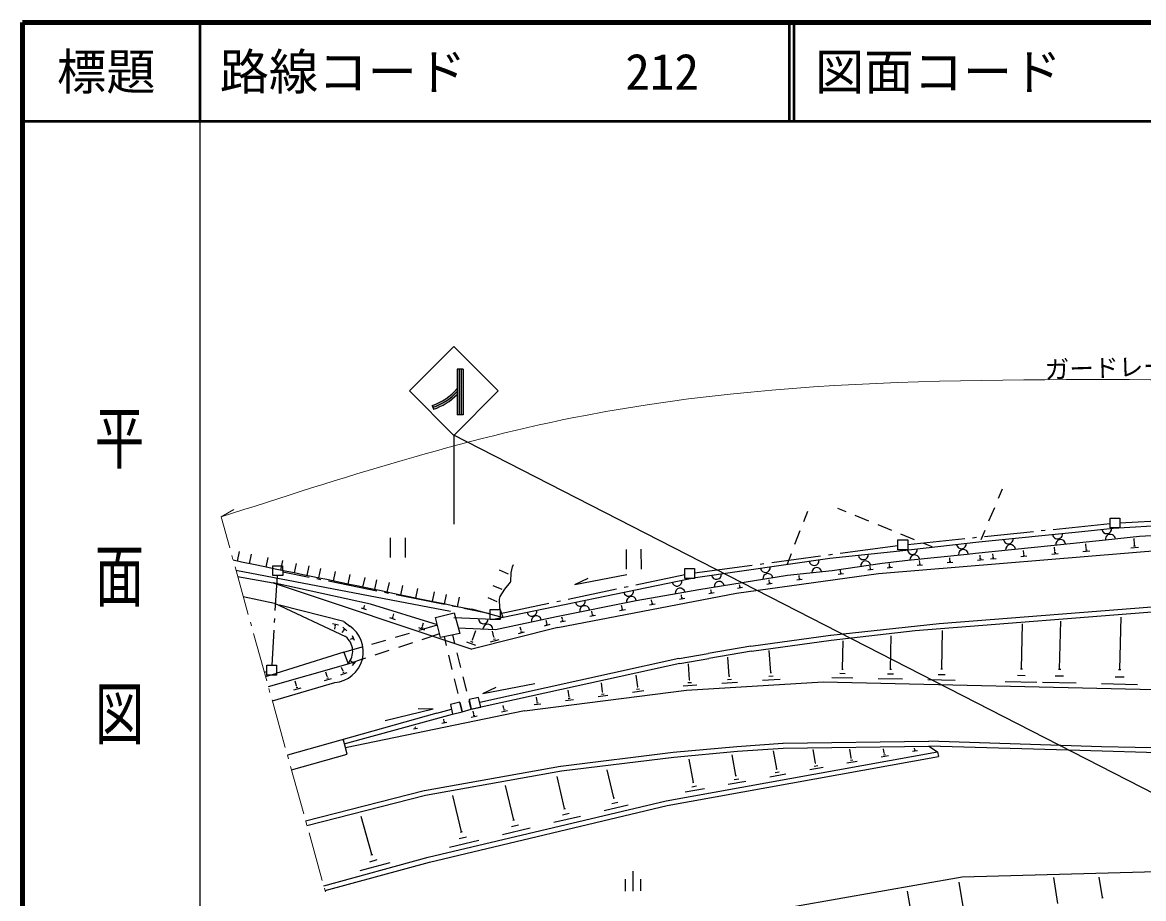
# Model space of a CAD drawing. Units: millimetres, scale not verified. Extents: x 40000 to 680000, y 20000 to 380000.
# Drawn here: x 40000 to 153704, y 291126 to 380000 of the extents above; entities that cross this region are included whole.
import ezdxf
from ezdxf.enums import TextEntityAlignment as Align

# ---------------------------------------------------------------- set-up
doc = ezdxf.new("R2010")
doc.units = ezdxf.units.MM
doc.header["$LTSCALE"] = 1000
for name, color, linetype, lineweight in [('M-BGD', 7, 'Continuous', 25), ('M-BGD-HTXT', 7, 'Continuous', 13), ('M-BMK-ROW', 30, 'Continuous', 25), ('M-STR-HTXT', 7, 'Continuous', 13), ('M-STR-STRC', 7, 'Continuous', 25), ('M-TTL', 2, 'Continuous', 140), ('M-TTL-BAND', 7, 'Continuous', 25), ('M-TTL-LINE', 7, 'Continuous', 50)]:
    doc.layers.add(name, color=color, linetype=linetype, lineweight=lineweight)
doc.layers.add('M-TTL-TXT', color=7, linetype='Continuous')
doc.styles.add('@ＭＳ ゴシック', font='')
doc.styles.add('ＭＳ ゴシック', font='')
doc.styles.get('@ＭＳ ゴシック').set_extended_font_data('@MS Gothic')
doc.styles.get('ＭＳ ゴシック').set_extended_font_data('MS Gothic')

msp = doc.modelspace()

# ---------------------------------------------------------------- hatches: boundary and pattern name
at = {"layer": 'M-STR-STRC'}
for points in [[(84082, 344814), (84683, 344814), (84685, 340207), (84084, 340207)], [(84070, 342851), (83453, 342216), (82614, 341615), (82094, 341350), (81530, 341136), (81677, 340809), (82120, 340925), (82876, 341304), (83654, 341860), (84083, 342238)]]:
    msp.add_hatch(color=256, dxfattribs=at).paths.add_polyline_path(points)

# ---------------------------------------------------------------- linework, layer by layer
at = {"layer": 'M-BGD'}
for p, q in [((138997, 331732), (139401, 332690)), ((119624, 330396), (119220, 329357)), ((122648, 330740), (123502, 330392)), ((124428, 330014), (125817, 329448)), ((138025, 329429), (138608, 330811)), ((126743, 329070), (128132, 328504)), ((147427, 328362), (150621, 328715)), ((150621, 328715), (156769, 329072)), ((77306, 327719), (77308, 325716)), ((78808, 327721), (78810, 325718)), ((118858, 328425), (118314, 327027)), ((126821, 324115), (168077, 327491)), ((129058, 328126), (130447, 327560)), ((137013, 327309), (147427, 328362)), ((137233, 327550), (137636, 328507)), ((144293, 326936), (149841, 327523)), ((149841, 327523), (153285, 327887)), ((152786, 327055), (152745, 327636)), ((153285, 327887), (162108, 328347)), ((61816, 325350), (62026, 326332)), ((101232, 326552), (101234, 324549)), ((102734, 326554), (102736, 324551)), ((121892, 325642), (128972, 326390)), ((128972, 326390), (137013, 327309)), ((131373, 327182), (132226, 326834)), ((136663, 326167), (144293, 326936)), ((141550, 326102), (141520, 326423)), ((144695, 326376), (144664, 326756)), ((144675, 326376), (144715, 326376)), ((147559, 326329), (148270, 326390)), ((147809, 326499), (147989, 326509)), ((147889, 326650), (147848, 327100)), ((147869, 326650), (147909, 326650)), ((152415, 326714), (153206, 326775)), ((152696, 326895), (152896, 326905)), ((152766, 327055), (152816, 327055)), ((62217, 325260), (61376, 325440)), ((63439, 325011), (62217, 325260)), ((63038, 325091), (63238, 326073)), ((64711, 324752), (64910, 325724)), ((66224, 324433), (66423, 325415)), ((108275, 323705), (121892, 325642)), ((117951, 326095), (117547, 325056)), ((127191, 325136), (129784, 325469)), ((129784, 325469), (135812, 326076)), ((130996, 325200), (130976, 325411)), ((130976, 325200), (131016, 325200)), ((133800, 325203), (134371, 325254)), ((134000, 325344), (134150, 325354)), ((134060, 325464), (134040, 325684)), ((134050, 325464), (134080, 325464)), ((135812, 326076), (136663, 326167)), ((136864, 325467), (137455, 325517)), ((137074, 325607), (137225, 325617)), ((137144, 325727), (137124, 325968)), ((137124, 325727), (137154, 325727)), ((138166, 325578), (138757, 325629)), ((138376, 325719), (138526, 325729)), ((138446, 325839), (138426, 326089)), ((138426, 325839), (138466, 325839)), ((141260, 325832), (141881, 325882)), ((141480, 325972), (141641, 325982)), ((141530, 326102), (141570, 326102)), ((144384, 326075), (145055, 326136)), ((144625, 326236), (144795, 326246)), ((61657, 324449), (83403, 320265)), ((64581, 324772), (63439, 325011)), ((65643, 324553), (64581, 324772)), ((66634, 324354), (65643, 324553)), ((67566, 324154), (66634, 324354)), ((68447, 323975), (67566, 324154)), ((67596, 324154), (67805, 325126)), ((68868, 323885), (69067, 324867)), ((70060, 323646), (70259, 324618)), ((71562, 323327), (71762, 324309)), ((89307, 324046), (88385, 324426)), ((89518, 323295), (89577, 324177)), ((89577, 324177), (89687, 324788)), ((89687, 324788), (89817, 324998)), ((112422, 322107), (126821, 324115)), ((117608, 323925), (122114, 324420)), ((122114, 324420), (127191, 325136)), ((122745, 324030), (123276, 324111)), ((122925, 324161), (123066, 324181)), ((122975, 324281), (122955, 324441)), ((122965, 324281), (122995, 324281)), ((125749, 324464), (126270, 324535)), ((125929, 324594), (126060, 324614)), ((125979, 324704), (125969, 324845)), ((125969, 324704), (125999, 324715)), ((127692, 324686), (128233, 324737)), ((127882, 324817), (128022, 324827)), ((127942, 324927), (127932, 325107)), ((127932, 324927), (127962, 324927)), ((130736, 324950), (131297, 324990)), ((130936, 325080), (131076, 325090)), ((61828, 323798), (65414, 323151)), ((65414, 323151), (85590, 316431)), ((75310, 320998), (65414, 323151)), ((69289, 323806), (68447, 323975)), ((70090, 323636), (69289, 323806)), ((70871, 323477), (70090, 323636)), ((71632, 323317), (70871, 323477)), ((72394, 323158), (71632, 323317)), ((73155, 322998), (72394, 323158)), ((73035, 323028), (73234, 324010)), ((73916, 322839), (73155, 322998)), ((74537, 322709), (74747, 323691)), ((75729, 322470), (75939, 323452)), ((77001, 322201), (77211, 323183)), ((87760, 319458), (107424, 323534)), ((88928, 322514), (89488, 323215)), ((89488, 323215), (89518, 323295)), ((96018, 322982), (101284, 323998)), ((96018, 322982), (97369, 323634)), ((107424, 323534), (108275, 323705)), ((108607, 322464), (117608, 323925)), ((112752, 322858), (112732, 322959)), ((115506, 323031), (116047, 323112)), ((115696, 323172), (115836, 323192)), ((115746, 323292), (115726, 323472)), ((115736, 323282), (115766, 323292)), ((118540, 323445), (119081, 323526)), ((118730, 323586), (118860, 323606)), ((118780, 323706), (118760, 323886)), ((118760, 323706), (118800, 323706)), ((74708, 322679), (73916, 322839)), ((75519, 322510), (74708, 322679)), ((76370, 322331), (75519, 322510)), ((77272, 322151), (76370, 322331)), ((78223, 321952), (77272, 322151)), ((79235, 321743), (78223, 321952)), ((78384, 321912), (78593, 322894)), ((79906, 321603), (80105, 322585)), ((81579, 321254), (81788, 322236)), ((82811, 321005), (83010, 321977)), ((88658, 322463), (87726, 322843)), ((88438, 321762), (88928, 322514)), ((94300, 318634), (112422, 322107)), ((102259, 321376), (106504, 322111)), ((106504, 322111), (108607, 322464)), ((106855, 321771), (106825, 321941)), ((109628, 322084), (110139, 322175)), ((109799, 322224), (109929, 322245)), ((109838, 322335), (109818, 322455)), ((109828, 322335), (109859, 322335)), ((112532, 322628), (113023, 322698)), ((112702, 322748), (112822, 322768)), ((112732, 322858), (112762, 322858)), ((132965, 319023), (169745, 321935)), ((62401, 321766), (65576, 321108)), ((65576, 321108), (72780, 317720)), ((72608, 319242), (66067, 320878)), ((74569, 320656), (74700, 320606)), ((74649, 320737), (74690, 320727)), ((74669, 320737), (74729, 320897)), ((82102, 318881), (75310, 320998)), ((80317, 321513), (79235, 321743)), ((81479, 321274), (80317, 321513)), ((82741, 321015), (81479, 321274)), ((84083, 320736), (82741, 321015)), ((85545, 320437), (84083, 320736)), ((84123, 320726), (84332, 321708)), ((88158, 321241), (87227, 321621)), ((88378, 321502), (88438, 321762)), ((88429, 320590), (88378, 321502)), ((94179, 319755), (102259, 321376)), ((100817, 320633), (100767, 320863)), ((103601, 320926), (104172, 321037)), ((103841, 321207), (103801, 321427)), ((103801, 321087), (103941, 321107)), ((103831, 321207), (103861, 321217)), ((106625, 321510), (107165, 321611)), ((106815, 321651), (106945, 321681)), ((106845, 321771), (106875, 321781)), ((130532, 318330), (169786, 321434)), ((74339, 320616), (74850, 320436)), ((77224, 319628), (77795, 319428)), ((77475, 319668), (77615, 319618)), ((77575, 319758), (77605, 319748)), ((77585, 319748), (77675, 320009)), ((81881, 319632), (83793, 320125)), ((82404, 317620), (81881, 319632)), ((83754, 319624), (87760, 319458)), ((83793, 320125), (84346, 318023)), ((85535, 320517), (88771, 319649)), ((87971, 318427), (94179, 319755)), ((88771, 319649), (88429, 320590)), ((94760, 319465), (94719, 319665)), ((97543, 319768), (98114, 319879)), ((97734, 319919), (97874, 319949)), ((97783, 320049), (97743, 320269)), ((97763, 320049), (97803, 320049)), ((100567, 320342), (101148, 320453)), ((100767, 320503), (100907, 320533)), ((100797, 320633), (100827, 320633)), ((151296, 314355), (151421, 319683)), ((72058, 318861), (71457, 319011)), ((71697, 318701), (71637, 318470)), ((71797, 318801), (71647, 318841)), ((71717, 318691), (71677, 318701)), ((72909, 318291), (72498, 318661)), ((72679, 318351), (72579, 318441)), ((72608, 319242), (73219, 318772)), ((80170, 318609), (80791, 318399)), ((80221, 318337), (82082, 318881)), ((80440, 318659), (80600, 318600)), ((80540, 318760), (80580, 318750)), ((80560, 318750), (80680, 319100)), ((84205, 318573), (87971, 318427)), ((94300, 318634), (85590, 316431)), ((90565, 318339), (90484, 318650)), ((92938, 318802), (93508, 318953)), ((93168, 319103), (93107, 319333)), ((93118, 318973), (93268, 319013)), ((93148, 319103), (93178, 319113)), ((94530, 319185), (95080, 319295)), ((94710, 319345), (94850, 319365)), ((94740, 319465), (94780, 319465)), ((121971, 317851), (132965, 319023)), ((141312, 314415), (141417, 318992)), ((145188, 314389), (145303, 319266)), ((72559, 318311), (72379, 318120)), ((72569, 318301), (72549, 318321)), ((73401, 317461), (73251, 317390)), ((73401, 317441), (73391, 317471)), ((73521, 317441), (73461, 317561)), ((73692, 317311), (73471, 317781)), ((75422, 316933), (76862, 317354)), ((77822, 317635), (79261, 318056)), ((80533, 317415), (82343, 318010)), ((84346, 318023), (82404, 317620)), ((83018, 316804), (82804, 317700)), ((83859, 317009), (83645, 317872)), ((85599, 317373), (85649, 317353)), ((85629, 317363), (85988, 318315)), ((87472, 317174), (88353, 317396)), ((87822, 317635), (87671, 318236)), ((87762, 317435), (87982, 317485)), ((87802, 317625), (87852, 317646)), ((90315, 318009), (90936, 318169)), ((90515, 318189), (90675, 318229)), ((90545, 318329), (90585, 318339)), ((113880, 316731), (121951, 317851)), ((113941, 316230), (122021, 317350)), ((122021, 317350), (130532, 318330)), ((123176, 314397), (123233, 317281)), ((128043, 314402), (128119, 317777)), ((133230, 314417), (133316, 318303)), ((72601, 316108), (65703, 313958)), ((72601, 316108), (74462, 316652)), ((72601, 316108), (73023, 314947)), ((75783, 315854), (77208, 316322)), ((78158, 316635), (79583, 317103)), ((85028, 317172), (85940, 316832)), ((85439, 317222), (85669, 317143)), ((113860, 316721), (109535, 315975)), ((113941, 316230), (109615, 315485)), ((115906, 314049), (115743, 316282)), ((73023, 314947), (74833, 315542)), ((73484, 315087), (73323, 315217)), ((73474, 315077), (73494, 315097)), ((73484, 314757), (73804, 315168)), ((73524, 314977), (73604, 315077)), ((83598, 314372), (83250, 315831)), ((84460, 314582), (84100, 316038)), ((106681, 314981), (85436, 310302)), ((106581, 315471), (86376, 311024)), ((106601, 315471), (109535, 315975)), ((106681, 314981), (109615, 315485)), ((111680, 313674), (111538, 315617)), ((64542, 314077), (64782, 314147)), ((64652, 313646), (65703, 313958)), ((64944, 312625), (73023, 314947)), ((70921, 313643), (70781, 314093)), ((72293, 313814), (72934, 314075)), ((72513, 314205), (72372, 314555)), ((72483, 314045), (72643, 314105)), ((72493, 314195), (72533, 314215)), ((107655, 313319), (107543, 314922)), ((115846, 314049), (115956, 314059)), ((122896, 313976), (123437, 313956)), ((123106, 314397), (123236, 314397)), ((127733, 313921), (128344, 313911)), ((127973, 314412), (128123, 314402)), ((132880, 313866), (133571, 313857)), ((133150, 314417), (133320, 314417)), ((141212, 314415), (141412, 314415)), ((145087, 314399), (145298, 314389)), ((151176, 314365), (151406, 314355)), ((65346, 311183), (71673, 313042)), ((67808, 312698), (67657, 313189)), ((67788, 312698), (67828, 312708)), ((70651, 313252), (71352, 313463)), ((70871, 313472), (71052, 313522)), ((70891, 313632), (70941, 313653)), ((84179, 311941), (83831, 313400)), ((85061, 312156), (84701, 313612)), ((86686, 311916), (91952, 312933)), ((98833, 312089), (98722, 313010)), ((102398, 312603), (102246, 313785)), ((106994, 312708), (108386, 312809)), ((107335, 312258), (121194, 313103)), ((107495, 313029), (107845, 313049)), ((107604, 313309), (107695, 313319)), ((110920, 312982), (112522, 313094)), ((111500, 313343), (111901, 313374)), ((111630, 313674), (111730, 313684)), ((115055, 313277), (116848, 313399)), ((115706, 313678), (116146, 313709)), ((121194, 313103), (184898, 311636)), ((122075, 313554), (124228, 313507)), ((126802, 313449), (129246, 313402)), ((131829, 313344), (134593, 313277)), ((139681, 313162), (142886, 313095)), ((140902, 313784), (141703, 313765)), ((143466, 313076), (146851, 312999)), ((144748, 313728), (145599, 313709)), ((149435, 312941), (153090, 312855)), ((150816, 313634), (151738, 313615)), ((67528, 312297), (68259, 312518)), ((67758, 312528), (67938, 312588)), ((86686, 311916), (88037, 312568)), ((90934, 310178), (107335, 312258)), ((92194, 311121), (92134, 311551)), ((95439, 311595), (95358, 312255)), ((95409, 311595), (95469, 311595)), ((98393, 311638), (99374, 311759)), ((98743, 311878), (98983, 311909)), ((98803, 312089), (98873, 312089)), ((101887, 312072), (103029, 312223)), ((102278, 312363), (102568, 312393)), ((102358, 312603), (102428, 312613)), ((80148, 310417), (81650, 310389)), ((84373, 311042), (83402, 310811)), ((83402, 310811), (83623, 309840)), ((84605, 310061), (84373, 311042)), ((84625, 310071), (84411, 310968)), ((86266, 311515), (85294, 311304)), ((85294, 311304), (85506, 310323)), ((85516, 310323), (85302, 311185)), ((85506, 310323), (86487, 310534)), ((86487, 310534), (86266, 311515)), ((88840, 310396), (88770, 310726)), ((91884, 310810), (92565, 310891)), ((92125, 310970), (92295, 311000)), ((92174, 311121), (92215, 311121)), ((95069, 311214), (95900, 311315)), ((95359, 311414), (95559, 311444)), ((82031, 309918), (66874, 305667)), ((72641, 306824), (83623, 309840)), ((90934, 310178), (72751, 306414)), ((76794, 309182), (81650, 310389)), ((82031, 309918), (83513, 310331)), ((82753, 309188), (82723, 309338)), ((83623, 309840), (84605, 310061)), ((84595, 310061), (85506, 310323)), ((85516, 309541), (86117, 309662)), ((85767, 309842), (85706, 310133)), ((85717, 309702), (85867, 309732)), ((85747, 309832), (85787, 309842)), ((88580, 310085), (89211, 310216)), ((88790, 310256), (88951, 310296)), ((88820, 310396), (88860, 310406)), ((79659, 308334), (80080, 308424)), ((79799, 308454), (79899, 308474)), ((79819, 308544), (79849, 308554)), ((82543, 308928), (83053, 309028)), ((82713, 309068), (82843, 309098)), ((82743, 309178), (82773, 309188)), ((72520, 307245), (72771, 306364)), ((117165, 306900), (131916, 307085)), ((149452, 306532), (131916, 307085)), ((72932, 305763), (72751, 306414)), ((94595, 304574), (105990, 305987)), ((105284, 301049), (132798, 306015)), ((106010, 305987), (112458, 306565)), ((106050, 305487), (112509, 306064)), ((112468, 306565), (117135, 306900)), ((112509, 306064), (117165, 306399)), ((116496, 304275), (116164, 306108)), ((117165, 306399), (131926, 306584)), ((120432, 304870), (120190, 306242)), ((124056, 305395), (123905, 306286)), ((127401, 305869), (127320, 306329)), ((127381, 305869), (127431, 305879)), ((130274, 306072), (130765, 306163)), ((130435, 306202), (130565, 306223)), ((130465, 306313), (130495, 306313)), ((130485, 306313), (130474, 306373)), ((131926, 306584), (132798, 306015)), ((147249, 306139), (131926, 306584)), ((132798, 306015), (132889, 305524)), ((158035, 305830), (147249, 306139)), ((158044, 306331), (149452, 306532)), ((67286, 304185), (72932, 305763)), ((94655, 304073), (106050, 305487)), ((105384, 300559), (132889, 305524)), ((108046, 302915), (107623, 305278)), ((112351, 303610), (111979, 305703)), ((120391, 304870), (120472, 304880)), ((123616, 304884), (124657, 305065)), ((123966, 305164), (124227, 305205)), ((124026, 305385), (124096, 305395)), ((127080, 305498), (127841, 305639)), ((127341, 305699), (127521, 305739)), ((80777, 302096), (94565, 304564)), ((80868, 301605), (94655, 304073)), ((99966, 301334), (99292, 304178)), ((112301, 303600), (112411, 303620)), ((115806, 303484), (117418, 303776)), ((116347, 303915), (116757, 303985)), ((116446, 304265), (116547, 304285)), ((119851, 304209), (121203, 304450)), ((120312, 304570), (120652, 304630)), ((89833, 299091), (88999, 302595)), ((94990, 300258), (94225, 303502)), ((107876, 302474), (108356, 302565)), ((107986, 302895), (108106, 302925)), ((111591, 302738), (113373, 303050)), ((112191, 303210), (112642, 303290)), ((68723, 299029), (80737, 302096)), ((68854, 298549), (80868, 301605)), ((84517, 297894), (83652, 301578)), ((99896, 301314), (100046, 301354)), ((107205, 301953), (109168, 302305)), ((81155, 295327), (105284, 301049)), ((81275, 294836), (105384, 300559)), ((94909, 300238), (95080, 300278)), ((98986, 300072), (101418, 300645)), ((99776, 300773), (100387, 300914)), ((75436, 295581), (74371, 299456)), ((89743, 299071), (89913, 299111)), ((93909, 298865), (96583, 299498)), ((94780, 299637), (95451, 299798)), ((84427, 297874), (84617, 297914)), ((88683, 297628), (91507, 298291)), ((89614, 298440), (90315, 298611)), ((83317, 296350), (86290, 297054)), ((84287, 297212), (85038, 297383)), ((70562, 292422), (81155, 295327)), ((70693, 291941), (81275, 294836)), ((74246, 293958), (77280, 294782)), ((75217, 294870), (75977, 295081)), ((75336, 295551), (75526, 295611)), ((101918, 293898), (101920, 291895)), ((135295, 293339), (168371, 294254)), ((101118, 293096), (101119, 291894)), ((102721, 291896), (102720, 293097)), ((114178, 289622), (135295, 293339)), ((135569, 289293), (134985, 292808)), ((145001, 290625), (144588, 293268)), ((149547, 291220), (149215, 293313)), ((130353, 288387), (129768, 291881)), ((149487, 291210), (149607, 291230))]:
    msp.add_line(p, q, dxfattribs=at)
for centre, radius, start, end in [((149960, 328645), 501, 186.43907, 6.43907), ((139997, 327613), 501, 185.73089, 5.73089), ((144983, 328109), 501, 185.73089, 5.73089), ((145295, 327048), 501, 5.99991, 185.99991), ((150342, 327573), 501, 6.10907, 186.10907), ((130254, 326541), 501, 186.53741, 6.53741), ((135230, 327107), 501, 186.53741, 6.53741), ((135432, 326036), 501, 5.96737, 185.73573), ((140208, 326532), 501, 5.73841, 185.73841), ((120300, 325420), 501, 188.09144, 8.09144), ((125277, 326006), 501, 186.00647, 6.00647), ((125518, 324874), 501, 10.7027, 185.32633), ((130485, 325480), 501, 12.69688, 178.84109), ((110388, 324008), 501, 188.09144, 8.09144), ((115344, 324714), 501, 188.09144, 8.09144), ((115596, 323592), 501, 9.23179, 189.23179), ((120562, 324198), 501, 11.75449, 180.88928), ((106383, 323323), 501, 191.69349, 11.69349), ((110669, 322796), 501, 9.23179, 189.23179), ((101476, 322306), 501, 191.69349, 11.69349), ((106704, 322111), 501, 13.12348, 186.01237), ((96580, 321290), 501, 191.69349, 11.69349), ((97022, 320329), 501, 11.27592, 191.27592), ((101768, 321265), 501, 12.67522, 189.86844), ((86748, 319507), 501, 177.63658, 357.63658), ((91674, 320273), 501, 191.69349, 11.69349), ((92116, 319312), 501, 12.16233, 192.16233), ((71429, 316177), 3144, 274.59218, 56.59512), ((87200, 318456), 501, 357.72613, 177.72613), ((71580, 316217), 1913, 318.47294, 51.39537)]:
    msp.add_arc(centre, radius, start, end, dxfattribs=at)
at = {"layer": 'M-BGD-HTXT'}
for p, q in [((60159, 329835), (61033, 326691)), ((61248, 325920), (61355, 325535)), ((61569, 324764), (62908, 319947)), ((63123, 319176), (63230, 318791)), ((63444, 318020), (64783, 313203)), ((64998, 312432), (65105, 312046)), ((65319, 311276), (66658, 306458)), ((66873, 305688), (66980, 305302)), ((67194, 304531), (68533, 299714)), ((68748, 298943), (68855, 298558)), ((69069, 297787), (70408, 292970)), ((70622, 292199), (70730, 291814))]:
    msp.add_line(p, q, dxfattribs=at)
at = {"layer": 'M-BMK-ROW'}
for p, q in [((144522, 328577), (150310, 329176)), ((150309, 329726), (151311, 329728)), ((150310, 328725), (150309, 329726)), ((151312, 328726), (150310, 328725)), ((151311, 329728), (151312, 328726)), ((151311, 329257), (157036, 329532)), ((128781, 327501), (129782, 327502)), ((128782, 326500), (128781, 327501)), ((129782, 327052), (135570, 327651)), ((129782, 327502), (129783, 326501)), ((136366, 327733), (136764, 327774)), ((137559, 327856), (142533, 328371)), ((143329, 328453), (143726, 328495)), ((122937, 326154), (128781, 326941)), ((129783, 326501), (128782, 326500)), ((116000, 325219), (120955, 325887)), ((121748, 325993), (122145, 326047)), ((65392, 324883), (66393, 324884)), ((65393, 323882), (65392, 324883)), ((66393, 324884), (66394, 323883)), ((66394, 324283), (69074, 323743)), ((107172, 324595), (108174, 324596)), ((107173, 323594), (107172, 324595)), ((108174, 324166), (114018, 324953)), ((108174, 324596), (108175, 323595)), ((114811, 325059), (115207, 325113)), ((66394, 323883), (65393, 323882)), ((65648, 320333), (65864, 323882)), ((69858, 323584), (70250, 323505)), ((71035, 323347), (75936, 322359)), ((102210, 322949), (107173, 323994)), ((108175, 323595), (107173, 323594)), ((76720, 322200), (77112, 322121)), ((77897, 321963), (82798, 320975)), ((95360, 321507), (100253, 322537)), ((101036, 322702), (101427, 322784)), ((83582, 320816), (83974, 320737)), ((88440, 320050), (93403, 321095)), ((94186, 321260), (94577, 321342)), ((65576, 319136), (65600, 319535)), ((84758, 320579), (87439, 320039)), ((87438, 320439), (88440, 320440)), ((87439, 319438), (87438, 320439)), ((88440, 320440), (88441, 319439)), ((88441, 319439), (87439, 319438)), ((65312, 314788), (65527, 318337)), ((64781, 314788), (65783, 314789)), ((64782, 313786), (64781, 314788)), ((65783, 314789), (65784, 313788)), ((65784, 313788), (64782, 313786))]:
    msp.add_line(p, q, dxfattribs=at)
at = {"layer": 'M-STR-HTXT'}
msp.add_line((60159, 329835), (61450, 330597), dxfattribs=at)
msp.add_open_spline([(60159, 329835), (72383, 333790), (84607, 337745), (97093, 340144), (119279, 344405), (142292, 343753), (165133, 343714), (191855, 343668), (218343, 344461), (244830, 345255)], degree=3, knots=[0, 0, 0, 0, 1, 1, 1, 2, 2, 2, 3, 3, 3, 3], dxfattribs=at)
at = {"layer": 'M-STR-STRC'}
for p, q in [((83750, 347127), (79246, 342618)), ((88259, 342623), (83750, 347127)), ((84683, 344814), (84082, 344814)), ((84082, 344814), (84084, 340207)), ((84282, 344814), (84284, 340207)), ((84482, 344814), (84484, 340207)), ((84683, 344814), (84685, 340207)), ((79246, 342618), (83754, 338114)), ((83754, 338114), (88259, 342623)), ((84063, 342851), (84083, 342851)), ((84083, 342250), (84083, 342210)), ((84083, 342250), (84084, 340207)), ((81570, 341147), (81690, 340767)), ((84685, 340207), (84084, 340207)), ((83635, 338211), (171447, 293225)), ((83754, 338114), (83759, 329101))]:
    msp.add_line(p, q, dxfattribs=at)
for radius, end in [(5398, 320.55524), (5598, 318.12985), (5798, 315.97063)]:
    msp.add_arc((79905, 346284), radius, 287.88689, end, dxfattribs=at)
at = {"layer": 'M-TTL'}
for p, q in [((40000, 380000), (40000, 20000)), ((680000, 380000), (40000, 380000))]:
    msp.add_line(p, q, dxfattribs=at)
at = {"layer": 'M-TTL-BAND'}
msp.add_line((58000, 370000), (58000, 20000), dxfattribs=at)
at = {"layer": 'M-TTL-LINE'}
for p, q in [((58000, 380000), (58000, 370000)), ((117750, 380000), (117750, 370000)), ((118250, 380000), (118250, 370000)), ((40000, 370000), (680000, 370000))]:
    msp.add_line(p, q, dxfattribs=at)

# ---------------------------------------------------------------- texts
at = {"layer": 'M-STR-HTXT', "style": 'ＭＳ ゴシック'}
msp.add_text('ガードレール', height=1833, rotation=1.897, dxfattribs=at).set_placement((143725, 343299), align=Align.BOTTOM_LEFT)
at = {"layer": 'M-TTL-BAND', "style": '@ＭＳ ゴシック', "width": 1.4}
msp.add_text('平  面  図', height=3666, rotation=270, dxfattribs=at).set_placement((49777, 306475), align=Align.MIDDLE_RIGHT)
at = {"layer": 'M-TTL-TXT', "style": 'ＭＳ ゴシック'}
msp.add_text('標題', height=3666, dxfattribs=at).set_placement((48500, 375000), align=Align.MIDDLE_CENTER)
for s, p in [('路線コード', (60000, 375000)), ('212', (101142, 375000)), ('図面コード', (120380, 375000))]:
    msp.add_text(s, height=3666, dxfattribs=at).set_placement(p, align=Align.MIDDLE_LEFT)

doc.saveas('drawing.dxf')
